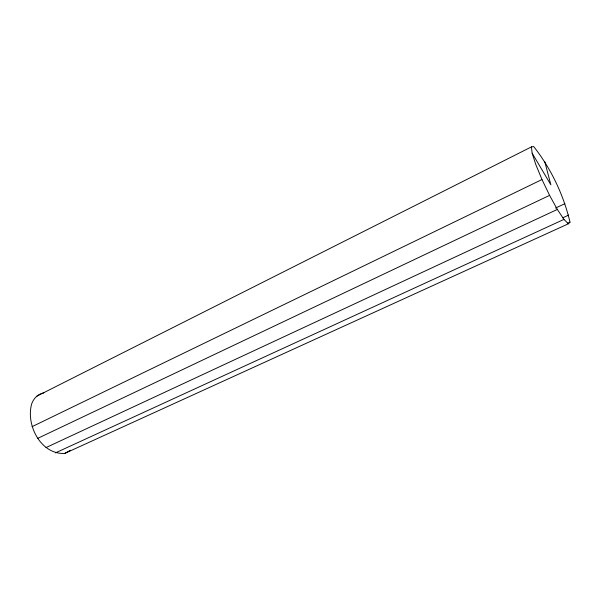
<?xml version="1.0" encoding="UTF-8"?>
<svg xmlns="http://www.w3.org/2000/svg" width="600" height="600" viewBox="0 0 600 600"><rect width="100%" height="100%" fill="white"/><g stroke="black" fill="none" stroke-linecap="round" stroke-linejoin="round"><path stroke-width="0.9" d="M43.898 392.895A32.28 21.66 64.4 0 0 31.747 403.68C25.568 424.635 40.627 454.545 64.635 453.465L568.365 223.8L570 222.18C563.632 194.985 550.965 168.48 533.67 146.535L531.428 146.895L36.968 396.105M64.635 453.465L70.575 450.232M32.093 426.645L541.987 179.535L535.838 164.648L532.148 153.188L531.428 146.895M37.74 438.353L549.592 195.368L557.347 209.43L563.947 219.405L568.365 223.8M555.555 208.042L564.885 203.685M45.998 447.585L557.347 209.43M562.785 217.808L568.74 215.062M55.477 452.873L563.947 219.405M567.442 223.35L570 222.18M532.148 153.188L550.875 184.852L544.845 161.955M541.987 179.535L549.592 195.368"/></g></svg>
